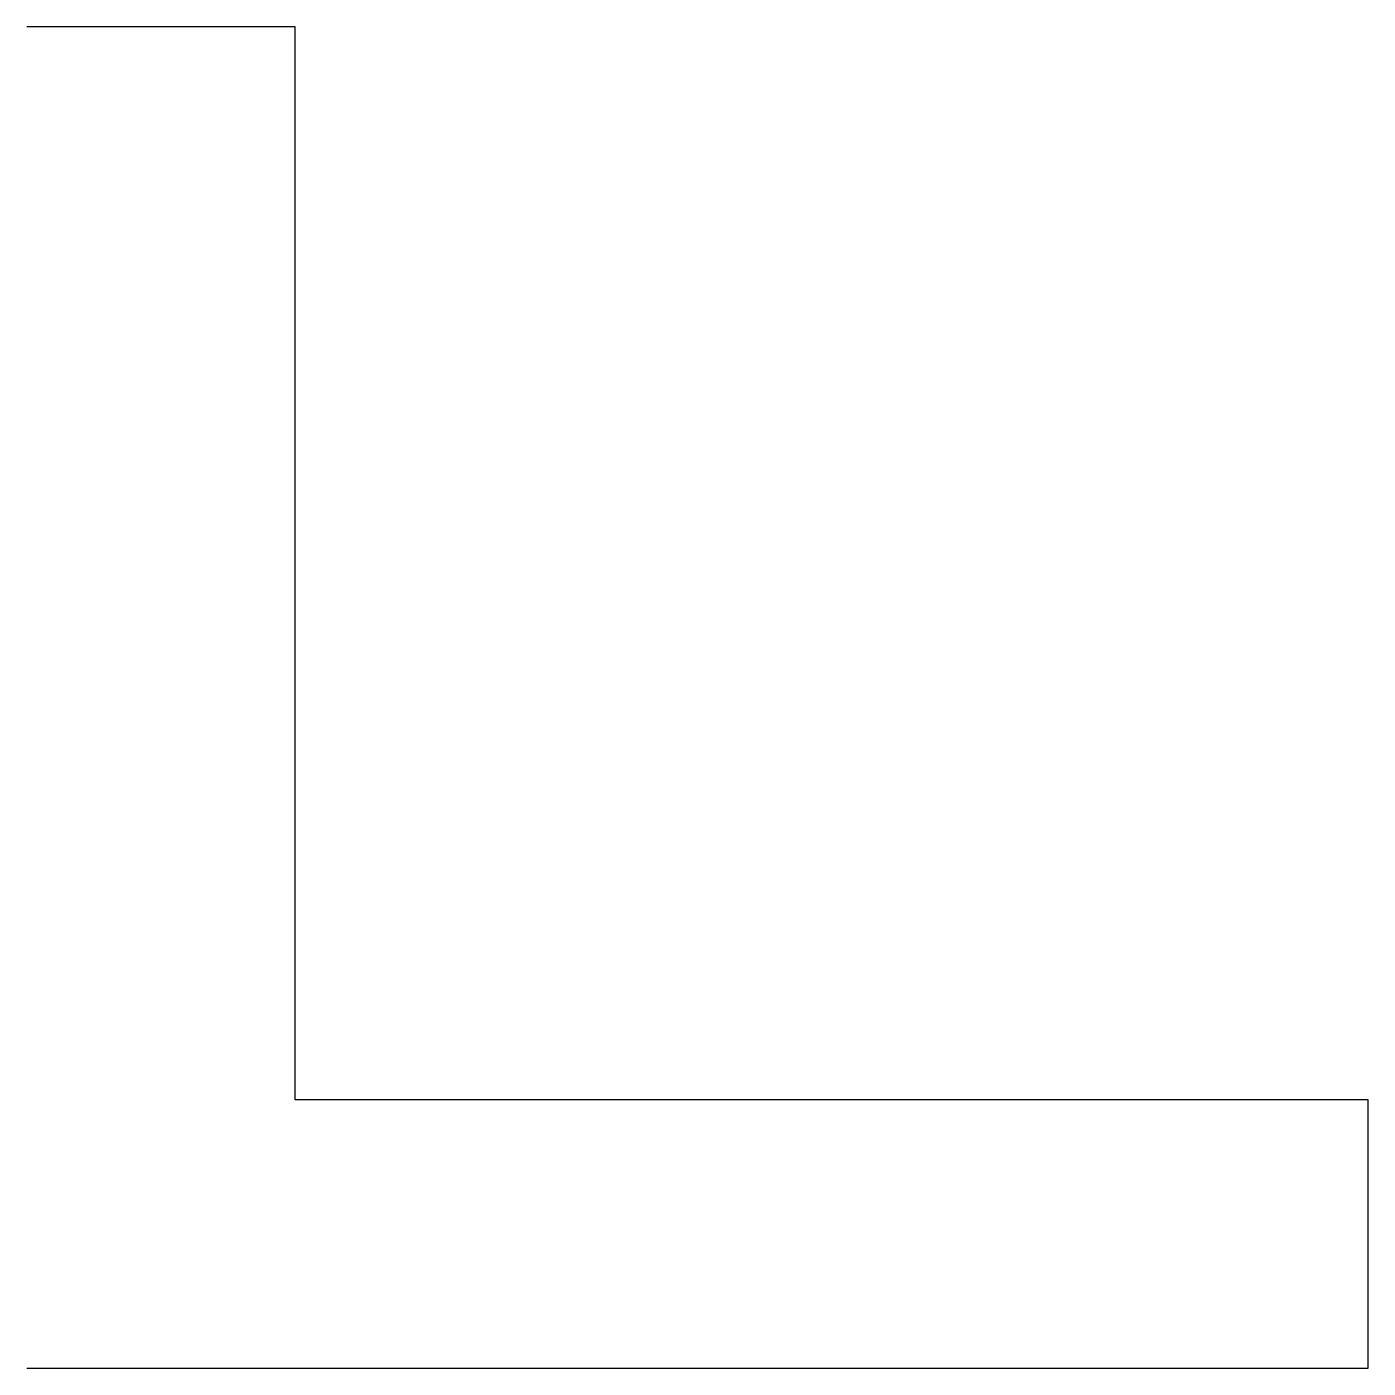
# Model space of a CAD drawing. Header units: metres. Extents: x 0 to 500, y 0 to 500.
import ezdxf

# ---------------------------------------------------------------- set-up
doc = ezdxf.new("R2010")
doc.units = ezdxf.units.M

msp = doc.modelspace()

# ---------------------------------------------------------------- linework, layer by layer
msp.add_lwpolyline([(0, 0), (500, 0), (500, 100), (100, 100), (100, 500), (0, 500)])

doc.saveas('drawing.dxf')
